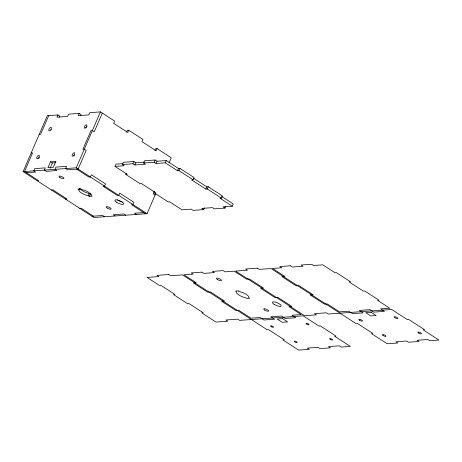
<?xml version="1.0" encoding="UTF-8"?>
<svg xmlns="http://www.w3.org/2000/svg" width="462" height="462" viewBox="0 0 462 462"><rect width="100%" height="100%" fill="white"/><g stroke="black" fill="none" stroke-linecap="round" stroke-linejoin="round"><path stroke-width="0.69" d="M155.937 193.11L147.037 213.675L93.896 217.487L23.1 171.621L47.297 115.702L57.923 114.946L59.812 116.164L59.332 117.284M48.718 115.604L40.65 134.24L39.23 134.344M57.923 114.946L56.959 117.181L67.585 116.418L68.555 114.183L79.181 113.421L81.069 114.645L80.584 115.76M50.502 161.723L47.927 167.677L53.349 167.29L55.925 161.33L50.502 161.723L52.391 162.942L55.781 162.699M50.104 168.237L52.391 162.942M79.181 113.421L78.217 115.656L88.843 114.894L89.813 112.659L100.439 111.896L114.599 121.067L113.629 123.308L127.789 132.478L128.754 130.244L142.914 139.414L141.95 141.649L156.104 150.826L157.074 148.585L171.235 157.761L169.011 162.901M23.1 171.621L76.242 167.816L100.439 111.896M102.327 113.121L94.26 131.757L92.371 130.538L90.956 130.636L82.889 149.278L84.303 149.174L86.192 150.398L78.13 169.04L67.498 169.802L65.61 168.578L66.58 166.337L55.954 167.1L54.984 169.34L56.872 170.559L46.246 171.321L44.358 170.103L45.322 167.862L34.696 168.624L33.726 170.859L35.614 172.083L26.403 172.742M79.071 189.784L77.986 189.085L80.821 188.877L81.901 189.582A6.699 1.981 23.4 0 1 88.785 192.383A6.699 1.981 23.4 0 1 91.066 195.518L92.146 196.217L89.316 196.419L88.23 195.721A6.699 1.981 23.4 0 1 81.347 192.92A6.699 1.981 23.4 0 1 79.071 189.784L79.551 188.663M88.23 195.721L89.201 193.486A6.699 1.981 23.4 0 1 80.047 188.64M89.316 196.419L90.281 194.184L91.17 194.121M126.611 132.022L127.339 130.342L128.754 130.244M126.311 173.331L125.826 174.451L127.241 174.347L114.969 166.395L115.939 164.16L123.025 163.652M114.969 166.395L124.18 165.737L122.297 164.512L123.262 162.278L133.888 161.515L135.776 162.74L144.283 162.127M122.297 164.512L132.923 163.756L133.888 161.515M132.923 163.756L134.812 164.974L135.776 162.74M134.812 164.974L145.438 164.212L143.549 162.994L144.519 160.753L155.145 159.991L157.034 161.215L166.245 160.557L178.517 168.503L179.932 168.405L194.092 177.575L193.122 179.816L191.707 179.914L205.867 189.085L207.282 188.987L221.442 198.158L222.413 195.923L208.252 186.752L206.837 186.85L193.266 178.061M154.932 150.364L155.659 148.689L157.074 148.585M143.549 162.994L154.181 162.231L155.145 159.991M154.181 162.231L156.064 163.456L157.034 161.215M156.064 163.456L165.275 162.791L166.245 160.557M154.325 191.245L153.217 193.815L155.099 195.039M204.447 207.94L203.719 209.615L193.093 210.377L191.204 209.153L181.993 209.817L169.721 201.865L168.301 201.969L154.146 192.793L154.626 191.678M165.275 162.791L177.547 170.744L178.517 168.503M177.547 170.744L178.967 170.64L179.932 168.405M205.867 189.085L206.837 186.85M207.282 188.987L208.252 186.752M203.719 209.615L201.83 208.391L212.456 207.629L214.345 208.853L224.977 208.091L225.699 206.416M224.977 208.091L223.088 206.872L232.299 206.208L233.264 203.973L221.575 196.402M31.168 152.986L32.583 152.882L24.515 171.523L38.675 180.694L37.26 180.798M51.421 189.969L52.835 189.865L66.996 199.041L65.575 199.139M154.146 192.793L155.561 192.694L141.401 183.518L139.986 183.622L125.826 174.451M79.735 208.316L81.156 208.212L93.422 216.158M221.442 198.158L220.028 198.262L232.299 206.208M92.007 216.262L102.633 215.5L104.522 216.724M143.728 212.555L134.517 213.219L136.405 214.437M178.967 170.64L193.122 179.816M76.242 167.816L147.037 213.675M76.709 169.138L88.981 177.09L90.402 176.986L91.366 174.752L105.527 183.922L104.556 186.163L103.141 186.261L117.302 195.432L118.717 195.334L119.687 193.099L133.847 202.269L132.877 204.504L131.462 204.608L145.617 213.779M125.78 215.2L123.891 213.975L113.265 214.738L115.154 215.962M89.201 193.486L90.281 194.184M122.58 202.05A4.782 1.415 23.4 0 1 117.302 199.827M38.796 158.31A1.975 0.936 -57.1 0 1 39.045 157.831M39.386 157.351A1.975 0.936 -57.1 0 1 39.513 157.201M74.376 155.457A1.975 0.936 -57.1 0 1 74.578 155.128M86.573 127.333A1.975 0.936 -57.1 0 1 86.677 127.171M86.914 126.854A1.975 0.936 -57.1 0 1 87.041 126.704M51.363 129.545A1.975 0.936 -57.1 0 1 51.484 129.389M168.809 274.515L156.999 275.358L158.888 276.582L147.078 277.425L159.35 285.377L160.77 285.273L174.925 294.45L173.51 294.548L187.67 303.725L189.085 303.621L203.245 312.791L201.83 312.895L215.985 322.066L227.795 321.223L225.906 319.999L237.716 319.15L239.605 320.374L303.136 315.823L318.867 326.016L320.287 325.912L336.018 336.105L334.603 336.203L350.335 346.396L341.123 347.054L339.235 345.836L328.609 346.598L330.497 347.817L319.866 348.579L317.977 347.355L307.351 348.117L309.24 349.341L298.614 350.104L282.877 339.911L284.297 339.813L268.561 329.62L267.146 329.718L182.507 274.89L170.697 275.733L168.809 274.515M201.877 272.141L191.245 272.903L193.133 274.128L183.922 274.786L196.194 282.738L193.359 282.94L207.519 292.111L210.354 291.909L224.515 301.08L221.679 301.288L235.839 310.458L238.669 310.256L250.941 318.202L260.152 317.544L263.929 319.987L274.555 319.23L270.784 316.782L281.41 316.02L285.187 318.468L295.813 317.706L292.036 315.257L301.247 314.599L288.975 306.647L291.811 306.445L277.65 297.274L274.821 297.476L260.66 288.305L263.496 288.103L249.336 278.927L246.5 279.135L234.228 271.182L225.017 271.841L223.129 270.617L212.503 271.379L214.391 272.603L203.759 273.365L201.877 272.141M257.374 268.168L245.565 269.011L247.453 270.235L235.643 271.079L304.556 315.719L316.36 314.876L314.472 313.652L326.282 312.803L328.17 314.027L391.701 309.476L407.438 319.669L408.853 319.565L424.584 329.758L423.169 329.856L438.9 340.049L429.689 340.708L427.8 339.489L417.174 340.251L419.063 341.47L408.431 342.232L406.543 341.008L395.917 341.77L397.805 342.995L387.179 343.757L371.442 333.564L372.863 333.466L357.132 323.273L355.711 323.371L271.073 268.543L259.263 269.386L257.374 268.168M290.442 265.794L279.81 266.557L281.699 267.781L272.488 268.439L284.759 276.392L281.924 276.594L296.084 285.764L298.92 285.562L313.08 294.733L310.245 294.941L324.405 304.112L327.24 303.909L339.506 311.856L348.718 311.197L352.494 313.646L363.126 312.884L359.349 310.435L369.975 309.673L373.752 312.121L384.378 311.359L380.601 308.911L389.812 308.252L377.546 300.3L378.961 300.202L364.801 291.031L363.386 291.129L349.226 281.959L350.641 281.855L336.486 272.684L335.066 272.788L322.794 264.836L313.582 265.494L311.694 264.276L301.068 265.032L302.957 266.256L292.33 267.019L290.442 265.794M238.34 290.921L235.505 291.124L236.584 291.828A6.699 1.981 23.4 0 0 238.866 294.958A6.699 1.981 23.4 0 0 245.749 297.765L246.835 298.464L249.665 298.261L248.585 297.563A6.699 1.981 23.4 0 0 246.304 294.427A6.699 1.981 23.4 0 0 239.42 291.626L238.34 290.921M282.582 318.653L277.16 319.04L282.19 322.297L287.607 321.91L282.582 318.653M371.148 312.306L365.725 312.693L370.755 315.95L376.172 315.563L371.148 312.306M116.482 202.165A4.782 1.415 23.4 0 0 123.666 204.031A4.782 1.415 23.4 0 0 117.752 200.052A4.782 1.415 23.4 0 0 116.482 202.165M59.893 177.408A2.68 0.791 23.4 0 0 63.912 178.453A2.68 0.791 23.4 0 0 60.603 176.224A2.68 0.791 23.4 0 0 59.893 177.408M107.086 207.987A2.68 0.791 23.4 0 0 111.111 209.032A2.68 0.791 23.4 0 0 107.802 206.797A2.68 0.791 23.4 0 0 107.086 207.987M418.526 332.998A1.975 0.583 23.4 0 0 421.471 333.731A1.975 0.583 23.4 0 0 418.982 332.091A1.975 0.583 23.4 0 0 418.526 332.998M383.102 335.533A1.975 0.583 23.4 0 0 386.047 336.272A1.975 0.583 23.4 0 0 383.558 334.627A1.975 0.583 23.4 0 0 383.102 335.533M359.505 320.247A1.975 0.583 23.4 0 0 362.445 320.986A1.975 0.583 23.4 0 0 359.956 319.34A1.975 0.583 23.4 0 0 359.505 320.247M394.929 317.706A1.975 0.583 23.4 0 0 397.874 318.445A1.975 0.583 23.4 0 0 395.385 316.799A1.975 0.583 23.4 0 0 394.929 317.706M330.18 339.333A1.594 0.474 23.4 0 0 332.553 339.928A1.594 0.474 23.4 0 0 330.549 338.6A1.594 0.474 23.4 0 0 330.18 339.333M306.583 324.047A1.594 0.474 23.4 0 0 308.957 324.642A1.594 0.474 23.4 0 0 306.947 323.313A1.594 0.474 23.4 0 0 306.583 324.047M271.154 326.582A1.594 0.474 23.4 0 0 273.527 327.177A1.594 0.474 23.4 0 0 271.523 325.854A1.594 0.474 23.4 0 0 271.154 326.582M294.756 341.868A1.594 0.474 23.4 0 0 297.13 342.463A1.594 0.474 23.4 0 0 295.12 341.141A1.594 0.474 23.4 0 0 294.756 341.868M264.651 310.054A2.68 0.791 23.4 0 0 268.636 311.059A2.68 0.791 23.4 0 0 265.269 308.83A2.68 0.791 23.4 0 0 264.651 310.054M217.452 279.481A2.68 0.791 23.4 0 0 221.442 280.48A2.68 0.791 23.4 0 0 218.07 278.251A2.68 0.791 23.4 0 0 217.452 279.481M274.076 304.262A4.782 1.415 23.4 0 0 281.196 306.046A4.782 1.415 23.4 0 0 275.179 302.067A4.782 1.415 23.4 0 0 274.076 304.262M38.098 158.316A1.975 0.936 -57.1 0 0 39.108 155.371A1.975 0.936 -57.1 0 0 36.81 157.34A1.975 0.936 -57.1 0 0 38.098 158.316M73.527 155.781A1.975 0.936 -57.1 0 0 74.532 152.83A1.975 0.936 -57.1 0 0 72.239 154.799A1.975 0.936 -57.1 0 0 73.527 155.781M85.626 127.818A1.975 0.936 -57.1 0 0 86.631 124.873A1.975 0.936 -57.1 0 0 84.338 126.842A1.975 0.936 -57.1 0 0 85.626 127.818M50.202 130.359A1.975 0.936 -57.1 0 0 51.207 127.408A1.975 0.936 -57.1 0 0 48.908 129.383A1.975 0.936 -57.1 0 0 50.202 130.359"/></g></svg>
